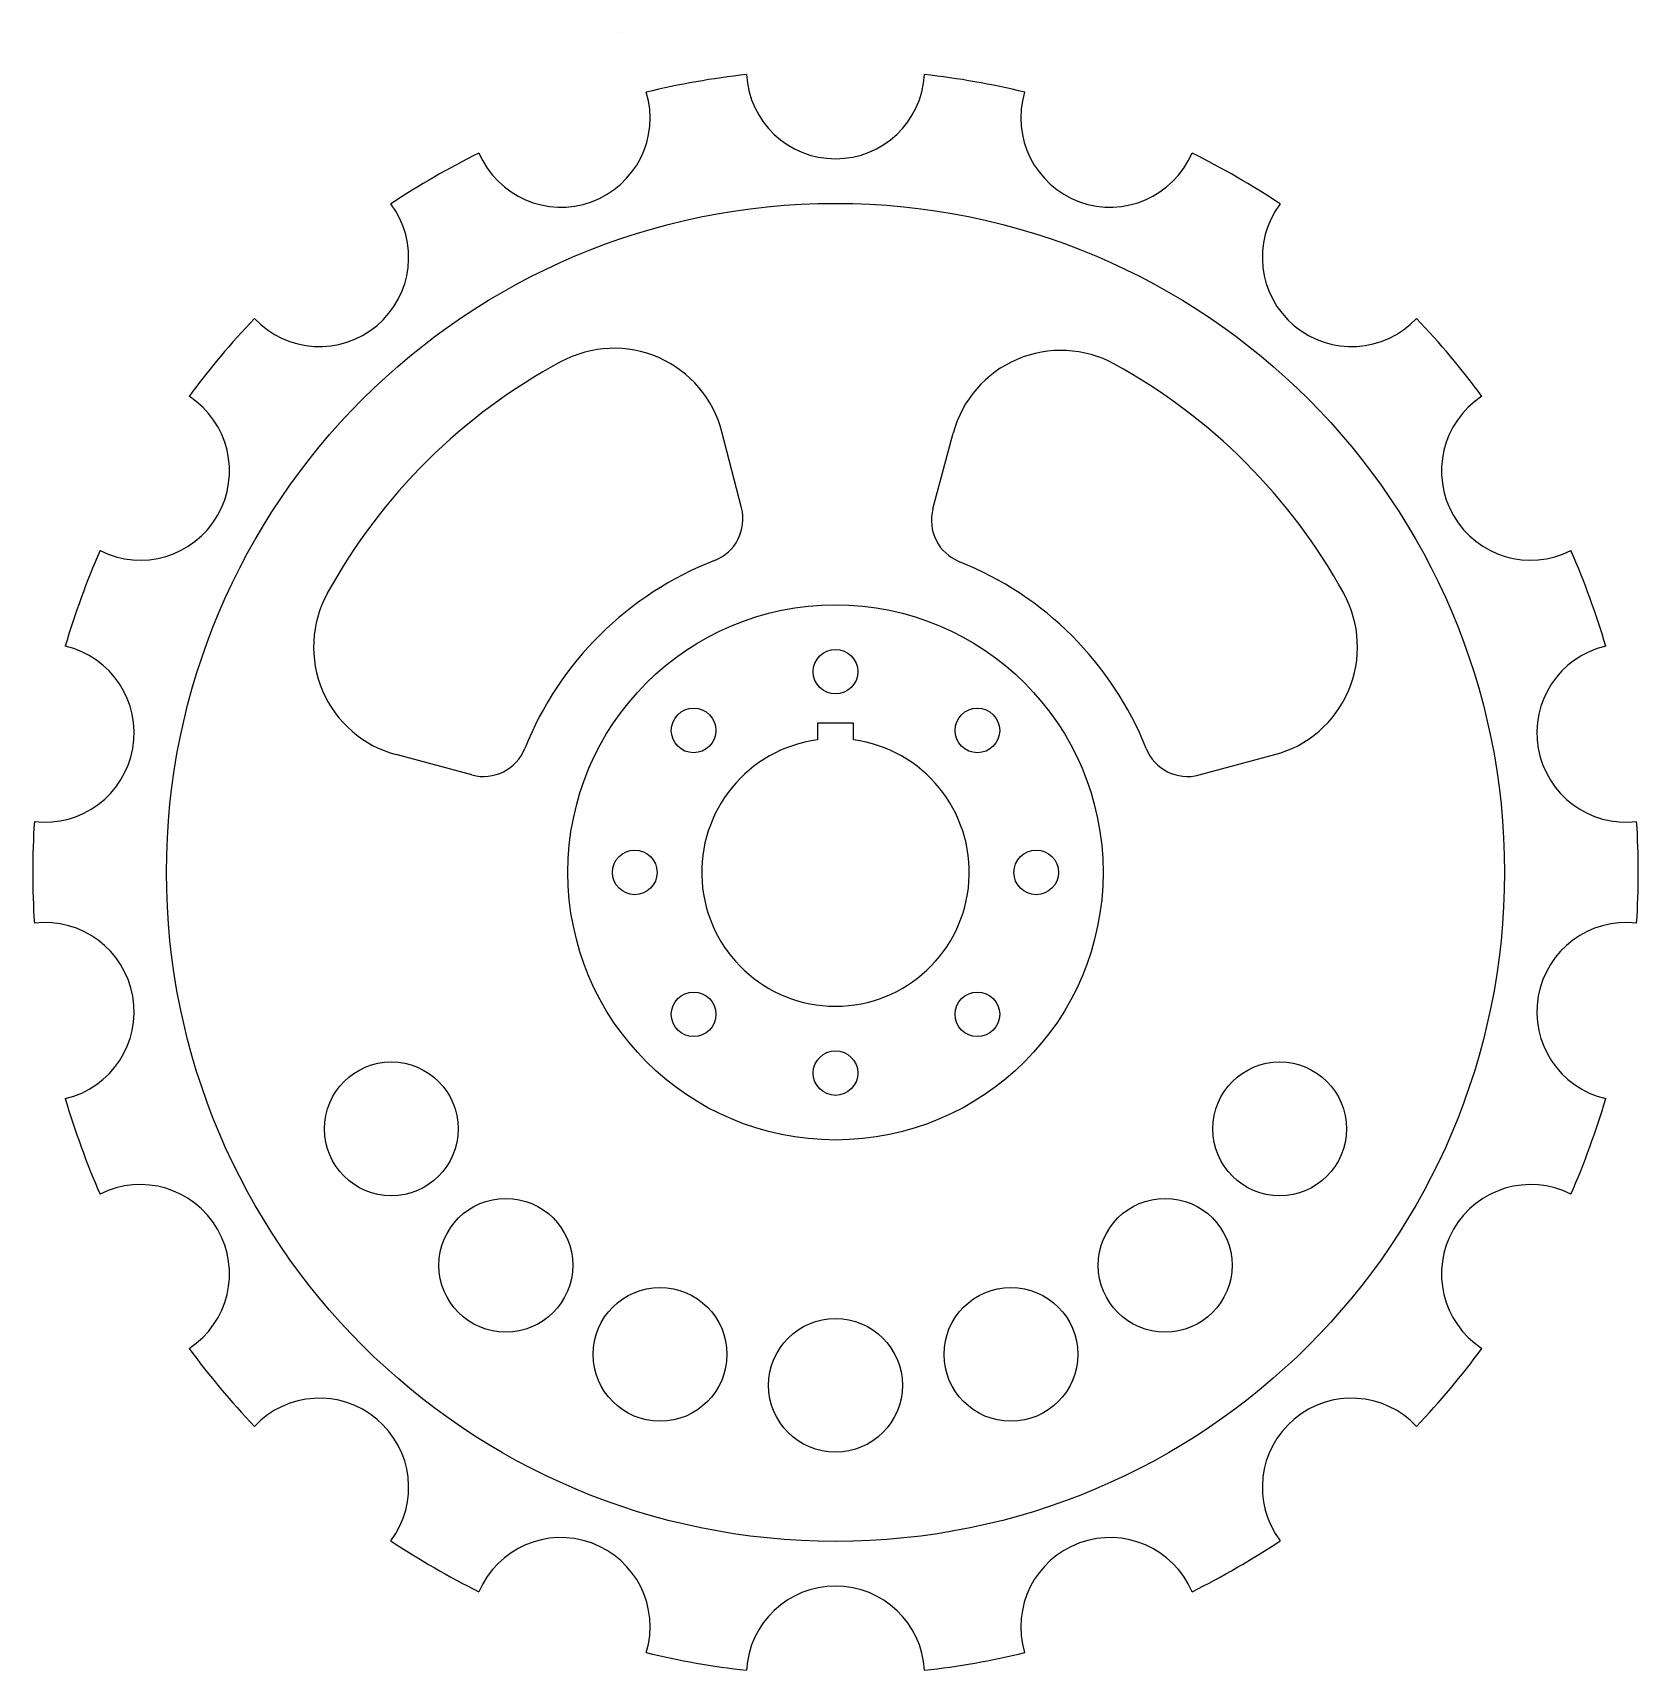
# Model space of a CAD drawing. Header units: inches. Extents: x 304 to 664, y 301 to 668.
import ezdxf

# ---------------------------------------------------------------- set-up
doc = ezdxf.new("R2010")
doc.units = ezdxf.units.IN
doc.header["$MEASUREMENT"] = 0

# ---------------------------------------------------------------- blocks, each defined once
blk = doc.blocks.new('*U2')
blk.add_arc((0, 10.56), 20, 183.1847, 356.8153)
blk = doc.blocks.new('*U3')
at = {"color": 0, "linetype": 'ByBlock', "lineweight": -2, "transparency": 16777216}
blk.add_blockref('*U2', (484.08, 649.24), dxfattribs=at)
for p, rotation in [((426.13, 639.02), 19.99999999999998), ((542.03, 639.02), 340), ((375.16, 609.6), 40.00000000000001), ((593, 609.6), 320), ((337.34, 564.52), 59.99999999999999), ((630.82, 564.52), 299.9999999999999), ((317.21, 509.22), 80.00000000000001), ((650.95, 509.22), 280), ((317.21, 450.37), 99.99999999999999), ((650.95, 450.37), 260), ((337.34, 395.07), 120), ((630.82, 395.07), 240), ((375.16, 349.99), 140), ((593, 349.99), 220), ((426.13, 320.57), 160), ((542.03, 320.57), 200), ((484.08, 310.35), 180)]:
    blk.add_blockref('*U2', p, dxfattribs=dict(at, rotation=rotation))
blk = doc.blocks.new('*U4')
blk.add_circle((0, 0), 5)
blk = doc.blocks.new('*U5')
at = {"color": 0, "linetype": 'ByBlock', "lineweight": -2, "transparency": 16777216}
blk.add_blockref('*U4', (484.08, 524.79), dxfattribs=at)
for p, rotation in [((452.26, 511.61), 45.00000000000001), ((515.9, 511.61), 315), ((439.08, 479.79), 90), ((529.08, 479.79), 270), ((452.26, 447.97), 135), ((515.9, 447.97), 225), ((484.08, 434.79), 180)]:
    blk.add_blockref('*U4', p, dxfattribs=dict(at, rotation=rotation))
blk = doc.blocks.new('*U6')
blk.add_circle((0, 0), 15)
blk = doc.blocks.new('*U7')
at = {"color": 0, "linetype": 'ByBlock', "lineweight": -2, "transparency": 16777216}
for p, rotation in [((583.67, 422.29), 119.9999999999998), ((410.16, 391.7), 19.99999999999995), ((558, 391.7), 99.99999999999987), ((444.75, 371.73), 39.99999999999992), ((523.41, 371.73), 79.9999999999999), ((484.08, 364.79), 59.99999999999989)]:
    blk.add_blockref('*U6', p, dxfattribs=dict(at, rotation=rotation))
blk.add_blockref('*U6', (384.49, 422.29), dxfattribs=at)

msp = doc.modelspace()

# ---------------------------------------------------------------- linework, layer by layer
for p, q in [((435.53, 668.05), (435.53, 668.05)), ((463, 561.53), (458.61, 578.54)), ((505.93, 561.33), (510.48, 578.3)), ((402.55, 501.64), (385.58, 506.19)), ((565.61, 501.64), (582.59, 506.19))]:
    msp.add_line(p, q)
msp.add_lwpolyline([(488.08, 509.53), (488.08, 513.26), (484.08, 513.26), (480.08, 513.26), (480.08, 509.53)])
for radius in [150, 60]:
    msp.add_circle((484.08, 479.79), radius)
for centre, radius, start, end in [((484.08, 479.79), 180, 96.3695, 103.6305), ((484.08, 479.79), 180, 76.3695, 83.6305), ((484.08, 479.79), 180, 116.3695, 123.6305), ((484.08, 479.79), 180, 56.3695, 63.6305), ((484.08, 479.79), 180, 136.3695, 143.6305), ((484.08, 479.79), 180, 36.3695, 43.6305), ((434.41, 572.3), 25, 14.4608, 118.2349), ((534.62, 571.83), 25, 61.2259, 165), ((484.08, 479.79), 130, 118.2349, 151.2259), ((484.08, 479.79), 130, 28.7741, 61.2259), ((453.32, 559.03), 10, 291.2171, 14.4608), ((515.59, 558.74), 10, 165, 248.2437), ((484.08, 479.79), 180, 156.3695, 163.6305), ((484.08, 479.79), 180, 16.3695, 23.6305), ((484.08, 479.79), 75, 111.2171, 158.2437), ((484.08, 479.79), 75, 21.7563, 68.2437), ((392.05, 530.34), 25, 151.2259, 255), ((576.12, 530.34), 25, 285, 28.7741), ((405.14, 511.3), 10, 255, 338.2437), ((484.08, 479.79), 30, 97.6623, 82.3377), ((563.03, 511.3), 10, 201.7563, 285), ((484.08, 479.79), 180, 176.3695, 183.6305), ((484.08, 479.79), 180, 356.3695, 3.6305), ((484.08, 479.79), 180, 196.3695, 203.6305), ((484.08, 479.79), 180, 336.3695, 343.6305), ((484.08, 479.79), 180, 216.3695, 223.6305), ((484.08, 479.79), 180, 316.3695, 323.6305), ((484.08, 479.79), 180, 236.3695, 243.6305), ((484.08, 479.79), 180, 296.3695, 303.6305), ((484.08, 479.79), 180, 256.3695, 263.6305), ((484.08, 479.79), 180, 276.3695, 283.6305)]:
    msp.add_arc(centre, radius, start, end)

# ---------------------------------------------------------------- block references
for name in ['*U3', '*U5', '*U7']:
    msp.add_blockref(name, (0, 0))

doc.saveas('drawing.dxf')
